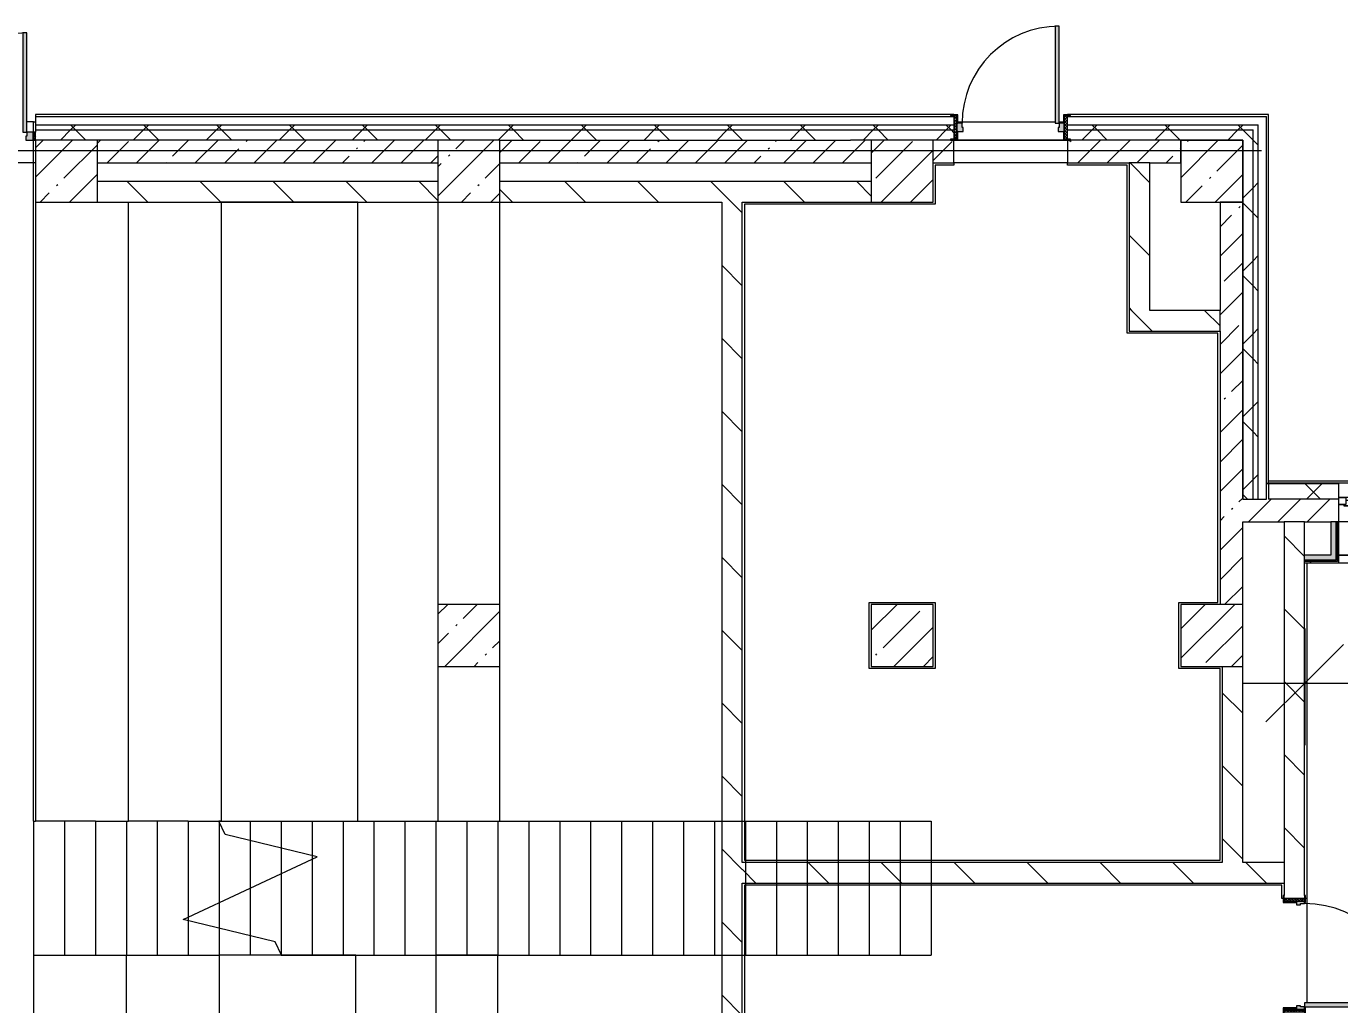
# Model space of a CAD drawing. Header units: millimetres. Extents: x 35144 to 233944, y -8553 to 29000.
# Drawn here: x 128754 to 141484, y 18720 to 28205 of the extents above; entities that cross this region are included whole.
import ezdxf

# ---------------------------------------------------------------- set-up
doc = ezdxf.new("R2010")
doc.units = ezdxf.units.MM
for name, color, linetype, lineweight in [('A-ANNO-DIMS', 7, 'Continuous', 9), ('A-ANNO-DIMS-500', 7, 'Continuous', 9), ('A-GLAZ-2', 7, 'Continuous', 5), ('A-WALL', 7, 'Continuous', 9), ('A-WALL-11', 7, 'Continuous', 5), ('I-WALL-32', 7, 'Continuous', 5), ('S-COLS-1', 7, 'Continuous', 5), ('S-STRS-2', 7, 'Continuous', 5), ('S-STRS-MBND-1', 7, 'Continuous', 5), ('Оси', 7, 'Continuous', 9)]:
    doc.layers.add(name, color=color, linetype=linetype, lineweight=lineweight)
for name, color, linetype, lineweight, true_color in [('A-DOOR-3', 7, 'Continuous', 5, 0xaaaaaa), ('A-DOOR-4', 7, 'Continuous', 5, 0xe2e2e2), ('A-DOOR-FRAM-2', 7, 'Continuous', 5, 0xe2e2e2), ('A-DOOR-FRAM-3', 7, 'Continuous', 5, 0xaaaaaa), ('A-FLOR-1', 7, 'Continuous', 5, 0xaaaaaa), ('I-WALL-29', 7, 'Continuous', 9, 0xe7e7e7), ('I-WALL-30', 7, 'Continuous', 5, 0xe7e7e7)]:
    doc.layers.add(name, color=color, linetype=linetype, lineweight=lineweight, true_color=true_color)
doc.styles.add('ISOCPEUR_4', font='isocpeur.ttf', dxfattribs={"width": 0.9, "height": 1000})
doc.dimstyles.new('ISO-2_0_0_9К_Средний_округл2_2', dxfattribs={"dimscale": 304.8, "dimtxt": 995.981176, "dimasz": 2.46063, "dimexe": 1.968504, "dimexo": 0, "dimgap": 0, "dimtad": 1, "dimdec": 0, "dimrnd": 10, "dimzin": 0, "dimdsep": 46, "dimtxsty": 'ISOCPEUR_4', "dimblk1": 'OBLIQUE', "dimblk2": 'OBLIQUE', "dimsah": 1, "dimcen": 0.09, "dimdle": 1.968504, "dimazin": 0, "dimtfac": 1, "dimtdec": 4, "dimtix": 1, "dimtmove": 0, "dimatfit": 3, "dimfxl": 1, "dimtvp": 1, "dimtolj": 1, "dimtzin": 0, "dimarcsym": 2})
pattern_1 = [(45, (106933.74, 0), (-285.123, 285.123), []), (45, (107218.87, 0), (-285.123, 285.123), [504.031, -100.806, 16.764, -84.042])]
pattern_2 = [(135, (106933.74, 0), (-353.5534, -353.5534), [])]
pattern_3 = [(45, (106933.74, 0), (-353.5534, 353.5534), []), (135, (106933.74, 0), (-353.5534, -353.5534), [])]
pattern_4 = [(45, (106933.74, 0), (-530.33, 530.33), []), (135, (106933.74, 0), (-530.33, -530.33), [])]

# ---------------------------------------------------------------- blocks, each defined once
blk = doc.blocks.new('BSC_Колонна _Прямоугольная - 600х600-V102-1_5_2_птичка')
at = {"layer": 'S-COLS-1'}
h = blk.add_hatch(dxfattribs=at)
h.set_pattern_fill('FP_103', color=256, style=0, pattern_type=2)
h.set_pattern_definition([(45, (-26110, -26800), (-285.123, 285.123), []), (45, (-25824.88, -26800), (-285.123, 285.123), [504.031, -100.806, 16.764, -84.042])])
h.paths.add_polyline_path([(300, -300), (300, 300), (-300, 300), (-300, -300), (-208, -300)])
for p, q in [((300, 300), (-300, 300)), ((-300, 300), (-300, -300)), ((300, -300), (300, 300)), ((-300, -300), (300, -300))]:
    blk.add_line(p, q, dxfattribs=at)
blk = doc.blocks.new('BSC_Колонна _Прямоугольная - 600х600-V127-1_5_2_птичка')
at = {"layer": 'S-COLS-1'}
h = blk.add_hatch(dxfattribs=at)
h.set_pattern_fill('FP_124', color=256, style=0, pattern_type=2)
h.set_pattern_definition([(45, (-30310, -26800), (-285.123, 285.123), []), (45, (-30024.88, -26800), (-285.123, 285.123), [504.031, -100.806, 16.764, -84.042])])
h.paths.add_polyline_path([(-300, -300), (300, -300), (300, 300), (-300, 300), (-300, 80)])
for p, q in [((300, 300), (-300, 300)), ((-300, 300), (-300, -300)), ((300, -300), (300, 300)), ((-300, -300), (300, -300))]:
    blk.add_line(p, q, dxfattribs=at)
blk = doc.blocks.new('BSC_Колонна _Прямоугольная - 600х600-V147-1_5_2_птичка')
at = {"layer": 'S-COLS-1'}
h = blk.add_hatch(dxfattribs=at)
h.set_pattern_fill('FP_138', color=256, style=0, pattern_type=2)
h.set_pattern_definition([(45, (-22210, -26800), (-285.123, 285.123), []), (45, (-21924.88, -26800), (-285.123, 285.123), [504.031, -100.806, 16.764, -84.042])])
h.paths.add_polyline_path([(-300, -300), (300, -300), (300, 300), (-300, 300), (-300, -100)])
for p, q in [((300, 300), (-300, 300)), ((-300, 300), (-300, -300)), ((300, -300), (300, 300)), ((-300, -300), (300, -300))]:
    blk.add_line(p, q, dxfattribs=at)
blk = doc.blocks.new('120_Окно_СКБ_2Ст - 120_Окно_СКБ_2Ст 3100х2500 _мал_створка слева_-V152-1_5_2_птичка')
at = {"layer": 'A-GLAZ-2'}
for p, q in [((-1550, -127), (-1550, -57)), ((-1550, -57), (-1480, -57)), ((1550, -57), (-1550, -57)), ((-1480, -127), (-1550, -127)), ((-1550, -127), (-1500, -127)), ((-1480, -127), (-1500, -127)), ((-1500, -127), (-1500, -137)), ((-1480, -57), (-1480, -127)), ((650, -87), (-1480, -87)), ((-1480, -87), (-1480, -127)), ((-1430, -137), (-1430, -87)), ((-1430, -107), (600, -107)), ((600, -117), (-1430, -117)), ((600, -137), (600, -87)), ((650, -127), (650, -57)), ((650, -57), (720, -57)), ((650, -127), (650, -87)), ((720, -127), (650, -127)), ((670, -127), (650, -127)), ((670, -127), (700, -127)), ((670, -137), (670, -127)), ((720, -127), (700, -127)), ((700, -127), (700, -137)), ((720, -57), (720, -127)), ((1480, -87), (720, -87)), ((720, -87), (720, -127)), ((770, -137), (770, -87)), ((770, -107), (1430, -107)), ((1430, -117), (770, -117)), ((1430, -137), (1430, -87)), ((1480, -127), (1480, -57)), ((1480, -57), (1550, -57)), ((1480, -127), (1480, -87)), ((1550, -127), (1480, -127)), ((1500, -127), (1480, -127)), ((1500, -127), (1550, -127)), ((1500, -137), (1500, -127)), ((1550, -57), (1550, -127)), ((-1500, -137), (670, -137)), ((670, -137), (-1500, -137)), ((700, -137), (1500, -137)), ((1500, -137), (700, -137))]:
    blk.add_line(p, q, dxfattribs=at)
blk = doc.blocks.new('110_Дверь_СКБ_1Ст_Внутренняя1 - Д-4к_п__1100x2100h_Артистические EI30-23988509-1_5_2_птичка')
at = {"layer": 'A-DOOR-3'}
h = blk.add_hatch(dxfattribs=at)
h.set_pattern_fill('FP_44', color=256, style=0, pattern_type=2)
h.set_pattern_definition([(135, (1751.41, 164.685), (-14.14214, -14.14214), []), (225, (1751.41, 164.685), (14.14214, -14.14214), [])])
h.paths.add_polyline_path([(562.5, 100), (537.5, 100), (537.5, -100), (562.5, -100), (562.5, -72.6)])
at = {"layer": 'A-DOOR-4'}
h = blk.add_hatch(color=256, dxfattribs=at)
h.paths.add_polyline_path([(537.5, 20), (537.5, 100), (512.5, 100), (512.5, 60), (502.5, 60), (502.5, 20), (522.5, 20)])
h.paths.add_polyline_path([(-477.5, 60), (-487.5, 60), (-487.5, 100), (-512.5, 100), (-512.5, 20), (-477.5, 20), (-477.5, 44)])
at = {"layer": 'A-DOOR-FRAM-2'}
for points in [[(512.5, 156.8), (512.5, 1100), (472.5, 1100), (472.5, 100), (512.5, 100), (512.5, 120)], [(-497.5, 100), (-497.5, 108), (-567.5, 108), (-567.5, 100), (-512.5, 100)], [(-497.5, -72.6), (-497.5, 20), (-512.5, 20), (-512.5, -100), (-497.5, -100)], [(592.5, 108), (522.5, 108), (522.5, 100), (592.5, 100)], [(537.5, -100), (537.5, 20), (522.5, 20), (522.5, -100)], [(-497.5, -108), (-497.5, -100), (-567.5, -100), (-567.5, -108), (-512.5, -108)], [(592.5, -100), (522.5, -100), (522.5, -108), (592.5, -108)]]:
    blk.add_hatch(color=256, dxfattribs=at).paths.add_polyline_path(points)
at = {"layer": 'A-DOOR-FRAM-3'}
h = blk.add_hatch(dxfattribs=at)
h.set_pattern_fill('FP_45', color=256, style=0, pattern_type=2)
h.set_pattern_definition([(45, (-371.384, 164.685), (-14.1421, 14.1421), []), (135, (-371.384, 164.685), (-14.1421, -14.1421), [])])
h.paths.add_polyline_path([(-512.5, -100), (-512.5, 100), (-537.5, 100), (-537.5, -100)])
at = {"layer": 'A-DOOR-3'}
for p, q in [((512.5, 1100), (472.5, 1100)), ((472.5, 1100), (472.5, 100)), ((512.5, 100), (512.5, 1100)), ((472.5, 100), (512.5, 100))]:
    blk.add_line(p, q, dxfattribs=at)
blk.add_arc((512.5, 100), 1000, 90, 180, dxfattribs=at)
at = {"layer": 'A-DOOR-FRAM-3'}
for p, q in [((-497.5, 108), (-567.5, 108)), ((-567.5, 108), (-567.5, 100)), ((-567.5, 100), (-497.5, 100)), ((-512.5, 100), (-537.5, 100)), ((-537.5, 100), (-537.5, -100)), ((-487.5, 100), (-512.5, 100)), ((-512.5, 100), (-512.5, 20)), ((-512.5, -100), (-512.5, 100)), ((-497.5, 100), (-512.5, 100)), ((-512.5, 100), (-512.5, 99)), ((-512.5, 99), (-497.5, 99)), ((-512.5, 20), (-477.5, 20)), ((-497.5, 20), (-512.5, 20)), ((-512.5, 20), (-512.5, -100)), ((-497.5, 100), (-497.5, 108)), ((-497.5, 99), (-497.5, 100)), ((-497.5, -100), (-497.5, 20)), ((-487.5, 60), (-487.5, 100)), ((-477.5, 60), (-487.5, 60)), ((-477.5, 20), (-477.5, 60)), ((512.5, 60), (502.5, 60)), ((502.5, 60), (502.5, 20)), ((502.5, 20), (537.5, 20)), ((512.5, 100), (512.5, 60)), ((537.5, 100), (512.5, 100)), ((592.5, 108), (522.5, 108)), ((522.5, 108), (522.5, 100)), ((537.5, 100), (522.5, 100)), ((522.5, 100), (522.5, 99)), ((522.5, 100), (592.5, 100)), ((522.5, 99), (537.5, 99)), ((537.5, 20), (522.5, 20)), ((522.5, 20), (522.5, -100)), ((537.5, 20), (537.5, 100)), ((562.5, 100), (537.5, 100)), ((537.5, 100), (537.5, -100)), ((537.5, 99), (537.5, 100)), ((537.5, -100), (537.5, 20)), ((562.5, -100), (562.5, 100)), ((592.5, 100), (592.5, 108)), ((-497.5, -100), (-567.5, -100)), ((-567.5, -100), (-567.5, -108)), ((-567.5, -108), (-497.5, -108)), ((-537.5, -100), (-512.5, -100)), ((-512.5, -100), (-497.5, -100)), ((-497.5, -108), (-497.5, -100)), ((522.5, -100), (537.5, -100)), ((592.5, -100), (522.5, -100)), ((522.5, -100), (522.5, -108)), ((522.5, -108), (592.5, -108)), ((537.5, -100), (562.5, -100)), ((592.5, -108), (592.5, -100))]:
    blk.add_line(p, q, dxfattribs=at)
blk = doc.blocks.new('Перекрытия 3 - Перекрытия 4-20977624-1_5_2_птичка')
at = {"layer": 'S-STRS-2'}
for p, q in [((21910, 26500), (21910, 20500)), ((22810, 20500), (22810, 26500)), ((25034, 26500), (23710, 26500)), ((23710, 26500), (23710, 20500)), ((25034, 20500), (25034, 26500)), ((25810, 26500), (25810, 22600)), ((26410, 22600), (26410, 26500)), ((25810, 22000), (25810, 20500)), ((26410, 20500), (26410, 22000)), ((22490, 20500), (21910, 20500)), ((23390, 20500), (22810, 20500)), ((23710, 20500), (23687, 20500)), ((23710, 20500), (25034, 20500)), ((25810, 20500), (26410, 20500))]:
    blk.add_line(p, q, dxfattribs=at)
blk = doc.blocks.new('110_Дверь_СКБ_1Ст_Наружная - ДН-2д_л__ Дверь из подвала ЛК _900 мм в свету_ 3300 фрамуга метал-22954314-1_5_2_птичка')
at = {"layer": 'A-DOOR-3'}
h = blk.add_hatch(dxfattribs=at)
h.set_pattern_fill('FP_149', color=256, style=0, pattern_type=2)
h.set_pattern_definition([(135, (1756.41, 179.685), (-14.14214, -14.14214), []), (225, (1756.41, 179.685), (14.14214, -14.14214), [])])
h.paths.add_polyline_path([(570, -125), (570, 105), (540, 105), (540, -125)])
at = {"layer": 'A-DOOR-4'}
h = blk.add_hatch(color=256, dxfattribs=at)
h.paths.add_polyline_path([(-492, 30), (-492, 113), (-562, 113), (-562, 105), (-500, 105), (-500, 30)])
h.paths.add_polyline_path([(540, 30), (540, 105), (601, 105), (601, 113), (532, 113), (532, 30)])
h = blk.add_hatch(color=256, dxfattribs=at)
h.paths.add_polyline_path([(540, -50), (540, 30), (489, 30), (489, -10), (480, -10), (480, -50), (489, -50)])
h.paths.add_polyline_path([(-450, -50), (-440, -50), (-440, -10), (-450, -10), (-450, 30), (-500, 30), (-500, -50)])
h = blk.add_hatch(color=256, dxfattribs=at)
h.paths.add_polyline_path([(-562, -133), (-492, -133), (-492, -50), (-500, -50), (-500, -125), (-562, -125)])
h.paths.add_polyline_path([(601, -133), (601, -125), (540, -125), (540, -50), (532, -50), (532, -133), (570, -133)])
at = {"layer": 'A-DOOR-FRAM-2'}
blk.add_hatch(color=256, dxfattribs=at).paths.add_polyline_path([(450, 30), (489, 30), (489, 970), (450, 970), (450, 45)])
at = {"layer": 'A-DOOR-FRAM-3'}
h = blk.add_hatch(dxfattribs=at)
h.set_pattern_fill('FP_150', color=256, style=0, pattern_type=2)
h.set_pattern_definition([(45, (-366.384, 179.685), (-14.1421, 14.1421), []), (135, (-366.384, 179.685), (-14.1421, -14.1421), [])])
h.paths.add_polyline_path([(-530, -125), (-500, -120), (-500, 105), (-530, 105), (-530, -119)])
at = {"layer": 'A-DOOR-3'}
for p, q in [((489, 970), (450, 970)), ((450, 970), (450, 30)), ((489, 30), (489, 970)), ((-492, 113), (-562, 113)), ((-562, 113), (-562, 105)), ((-562, 105), (-500, 105)), ((-500, 105), (-500, 30)), ((-500, 30), (-492, 30)), ((-492, 30), (-492, 113)), ((450, 30), (489, 30)), ((601, 113), (532, 113)), ((532, 113), (532, 30)), ((532, 30), (540, 30)), ((540, 30), (540, 105)), ((540, 105), (601, 105)), ((601, 105), (601, 113)), ((-562, -125), (-562, -133)), ((-500, -125), (-562, -125)), ((-492, -50), (-500, -50)), ((-500, -50), (-500, -125)), ((-492, -133), (-492, -50)), ((540, -50), (532, -50)), ((532, -50), (532, -133)), ((540, -125), (540, -50)), ((601, -125), (540, -125)), ((601, -133), (601, -125)), ((-562, -133), (-492, -133)), ((532, -133), (601, -133))]:
    blk.add_line(p, q, dxfattribs=at)
blk.add_arc((489, 30), 940, 90, 180, dxfattribs=at)
at = {"layer": 'A-DOOR-FRAM-3'}
for p, q in [((-500, 105), (-530, 105)), ((-530, 105), (-530, -125)), ((-500, -125), (-500, 105)), ((-450, 30), (-500, 30)), ((-500, 30), (-500, -50)), ((-450, -10), (-450, 30)), ((489, 30), (489, -10)), ((540, 30), (489, 30)), ((570, 105), (540, 105)), ((540, 105), (540, -125)), ((540, -50), (540, 30)), ((570, -125), (570, 105)), ((-530, -125), (-500, -125)), ((-500, -50), (-440, -50)), ((-440, -10), (-450, -10)), ((-440, -50), (-440, -10)), ((489, -10), (480, -10)), ((480, -10), (480, -50)), ((480, -50), (540, -50)), ((540, -125), (570, -125))]:
    blk.add_line(p, q, dxfattribs=at)
blk = doc.blocks.new('BSC_Колонна _Прямоугольная - 600х600-V161-1_5_2_птичка')
at = {"layer": 'S-COLS-1'}
h = blk.add_hatch(dxfattribs=at)
h.set_pattern_fill('FP_151', color=256, style=0, pattern_type=2)
h.set_pattern_definition([(45, (-33310, -22300), (-285.123, 285.123), []), (45, (-33024.88, -22300), (-285.123, 285.123), [504.031, -100.806, 16.764, -84.042])])
h.paths.add_polyline_path([(300, -300), (300, 300), (-300, 300), (-300, -300), (100, -300)])
for p, q in [((300, 300), (-300, 300)), ((-300, 300), (-300, -300)), ((300, -300), (300, 300)), ((-300, -300), (300, -300))]:
    blk.add_line(p, q, dxfattribs=at)
blk = doc.blocks.new('BSC_Колонна _Прямоугольная - 600х600-24272014-1_5_2_птичка')
at = {"layer": 'S-COLS-1'}
h = blk.add_hatch(dxfattribs=at)
h.set_pattern_fill('FP_158', color=256, style=0, pattern_type=2)
h.set_pattern_definition([(45, (-26110, -22300), (-285.123, 285.123), []), (45, (-25824.88, -22300), (-285.123, 285.123), [504.031, -100.806, 16.764, -84.042])])
h.paths.add_polyline_path([(-150, -300), (300, -300), (300, 300), (-300, 300), (-300, -300)])
for p, q in [((300, 300), (-300, 300)), ((-300, 300), (-300, -300)), ((300, -300), (300, 300)), ((-300, -300), (300, -300))]:
    blk.add_line(p, q, dxfattribs=at)
blk = doc.blocks.new('BSC_Колонна _Прямоугольная - 600х600-V195-1_5_2_птичка')
at = {"layer": 'S-COLS-1'}
h = blk.add_hatch(dxfattribs=at)
h.set_pattern_fill('FP_181', color=256, style=0, pattern_type=2)
h.set_pattern_definition([(45, (-30310, -22300), (-285.123, 285.123), []), (45, (-30024.88, -22300), (-285.123, 285.123), [504.031, -100.806, 16.764, -84.042])])
h.paths.add_polyline_path([(-300, -300), (300, -300), (300, 300), (-300, 300), (-300, -289)])
for p, q in [((300, 300), (-300, 300)), ((-300, 300), (-300, -300)), ((300, -300), (300, 300)), ((-300, -300), (300, -300))]:
    blk.add_line(p, q, dxfattribs=at)
blk = doc.blocks.new('110_Дверь_СКБ_2Ст_Наружная - ДН-1_л_ Двухстворчатая 1450 х3300 _h_ в свету с верхним остеклением-23567691-1_5_2_птичка')
at = {"layer": 'A-DOOR-3'}
h = blk.add_hatch(dxfattribs=at)
h.set_pattern_fill('FP_184', color=256, style=0, pattern_type=2)
h.set_pattern_definition([(135, (1501.41, 189.685), (-14.14214, -14.14214), []), (225, (1501.41, 189.685), (14.14214, -14.14214), [])])
h.paths.add_polyline_path([(845, -125), (870, -125), (870, -45), (845, -45), (845, -85)])
at = {"layer": 'A-DOOR-4'}
for points in [[(785, -45), (785, 915), (745, 915), (745, -45)], [(-705, -45), (-705, 525), (-745, 525), (-745, -45)]]:
    blk.add_hatch(color=256, dxfattribs=at).paths.add_polyline_path(points)
h = blk.add_hatch(color=256, dxfattribs=at)
h.paths.add_polyline_path([(785, -125), (845, -125), (845, -45), (785, -45), (785, -85), (775, -85), (775, -125)])
h.paths.add_polyline_path([(-805, -125), (-735, -125), (-735, -85), (-745, -85), (-745, -45), (-805, -45), (-805, -51)])
at = {"layer": 'A-DOOR-FRAM-3'}
h = blk.add_hatch(dxfattribs=at)
h.set_pattern_fill('FP_185', color=256, style=0, pattern_type=2)
h.set_pattern_definition([(45, (-621.384, 189.685), (-14.1421, 14.1421), []), (135, (-621.384, 189.685), (-14.1421, -14.1421), [])])
h.paths.add_polyline_path([(-805, -125), (-811, -45), (-830, -51), (-830, -125), (-811, -125)])
at = {"layer": 'A-DOOR-3'}
for p, q in [((785, 915), (745, 915)), ((745, 915), (745, -45)), ((785, -45), (785, 915)), ((-745, 525), (-745, -45)), ((-705, 525), (-745, 525)), ((-705, -45), (-705, 525)), ((-745, -45), (-705, -45)), ((745, -45), (785, -45))]:
    blk.add_line(p, q, dxfattribs=at)
for centre, radius, start, end in [((785, -45), 960, 90, 180), ((-745, -45), 570, 0, 90)]:
    blk.add_arc(centre, radius, start, end, dxfattribs=at)
at = {"layer": 'A-DOOR-FRAM-3'}
for p, q in [((-805, -45), (-830, -45)), ((-830, -45), (-830, -125)), ((-830, -125), (-805, -125)), ((-745, -45), (-805, -45)), ((-805, -45), (-805, -125)), ((-805, -125), (-805, -45)), ((-805, -125), (-735, -125)), ((-745, -85), (-745, -45)), ((-735, -85), (-745, -85)), ((-735, -125), (-735, -85)), ((785, -85), (775, -85)), ((775, -85), (775, -125)), ((775, -125), (845, -125)), ((785, -45), (785, -85)), ((845, -45), (785, -45)), ((845, -125), (845, -45)), ((870, -45), (845, -45)), ((845, -45), (845, -125)), ((845, -125), (870, -125)), ((870, -125), (870, -45))]:
    blk.add_line(p, q, dxfattribs=at)
blk = doc.blocks.new('Перекрытия 2 - Перекрытия 4-32990152-1_5_2_птичка')
at = {"layer": 'S-STRS-2'}
for p, q in [((21910, 19180), (22510, 19180)), ((21910, 19180), (21910, 15200)), ((22810, 19180), (23410, 19180)), ((22810, 15200), (22810, 19180)), ((25034, 19180), (23710, 19180)), ((23710, 19180), (23710, 15200)), ((25034, 15200), (25034, 19180)), ((26410, 19180), (25810, 19180)), ((25810, 19180), (25810, 15200)), ((26410, 18430), (26410, 19180)), ((26410, 15200), (26410, 17830)), ((22810, 15200), (21910, 15200)), ((23710, 15200), (22810, 15200)), ((23710, 15200), (25034, 15200)), ((25810, 15200), (26410, 15200))]:
    blk.add_line(p, q, dxfattribs=at)
blk = doc.blocks.new('Зашивка приборов отопления11 - Зашивка приборов отопления-33278624-1_5_2_птичка')
at = {"layer": 'A-WALL-11'}
for p, q in [((37640, 23400), (34540, 23400)), ((34540, 23079), (37640, 23079)), ((37640, 23079), (34540, 23079)), ((34540, 23004), (37640, 23004))]:
    blk.add_line(p, q, dxfattribs=at)
blk = doc.blocks.new('BSC_Колонна _Прямоугольная - 600х600-V228-1_5_2_птичка')
at = {"layer": 'S-COLS-1'}
for p, q in [((300, 300), (-300, 300)), ((-300, 300), (-300, -300)), ((300, -300), (300, 300)), ((-300, -300), (300, -300))]:
    blk.add_line(p, q, dxfattribs=at)
blk = doc.blocks.new('DIMBLOCK41-1_5_2_птичка')
at = {"layer": 'A-ANNO-DIMS-500'}
for p, q in [((141144, 22367), (141144, 21236)), ((141144, 21836), (141144, 22367)), ((145204, 22367), (145204, 21236)), ((145204, 21836), (145204, 22367)), ((140544, 21836), (145804, 21836))]:
    blk.add_line(p, q, dxfattribs=at)
at = {"layer": 'A-ANNO-DIMS-500', "lineweight": 20}
for p, q in [((141144, 21836), (141519, 22211)), ((145204, 21836), (145579, 22211)), ((141144, 21836), (140769, 21461)), ((145204, 21836), (144829, 21461))]:
    blk.add_line(p, q, dxfattribs=at)
at = {"layer": 'A-ANNO-DIMS-500', "color": 0, "insert": (141862, 23143), "char_height": 1000, "width": 3148.83, "attachment_point": 1, "line_spacing_factor": 1.149209, "style": 'ISOCPEUR_4'}
blk.add_mtext('4060', dxfattribs=at)
blk = doc.blocks.new('_Oblique')
at = {"color": 0, "linetype": 'ByBlock', "lineweight": -2}
blk.add_line((-0.5, -0.5), (0.5, 0.5), dxfattribs=at)

msp = doc.modelspace()

# ---------------------------------------------------------------- hatches: boundary and pattern name
at = {"layer": 'A-WALL-11'}
h = msp.add_hatch(dxfattribs=at)
h.set_pattern_fill('FP_98', color=256, style=0, pattern_type=2)
h.set_pattern_definition(pattern_3)
h.paths.add_polyline_path([(140693.7, 27200), (140693.7, 27250), (138843.7, 27250), (138843.7, 27200), (140654.2, 27200)])
h.paths.add_polyline_path([(127143.7, 27200), (127143.7, 27250), (126544, 27250), (126544, 27200)])
h.paths.add_polyline_path([(128843.7, 27200), (137743.7, 27200), (137743.7, 27250), (128843.7, 27250), (128843.7, 27210)])
h.paths.add_polyline_path([(124744, 27200), (125644, 27200), (125644, 27250), (124744, 27250), (124744, 27210)])
h.paths.add_polyline_path([(122044, 27200), (122044, 27250), (120663.7, 27250), (120663.7, 27200), (121243.7, 27200)])
h.paths.add_polyline_path([(123844, 27200), (123844, 27250), (122944, 27250), (122944, 27200), (123532.6, 27200)])
h = msp.add_hatch(dxfattribs=at)
h.set_pattern_fill('FP_98', color=256, style=0, pattern_type=2)
h.set_pattern_definition(pattern_3)
h.paths.add_polyline_path([(132743.7, 27100), (137711.7, 27102), (137711.7, 27110), (137743.7, 27115.5), (137743.7, 27200), (128843.7, 27200), (128843.7, 27100), (130046.8, 27100)])
h.paths.add_polyline_path([(121693.7, 27100), (122044, 27100), (122044, 27200), (120663.7, 27200), (120663.7, 27100), (121243.7, 27100)])
h.paths.add_polyline_path([(123844, 27100), (123844, 27200), (122944, 27197.6), (122944, 27100)])
h.paths.add_polyline_path([(139943.7, 27100), (140643.7, 27100), (140643.7, 27200), (138843.7, 27200), (138843.7, 27110), (138875.7, 27109.2), (138875.7, 27102), (139443.2, 27100)])
h.paths.add_polyline_path([(124744, 27100), (125644, 27100), (125644, 27200), (124744, 27200), (124744, 27166.5)])
h.paths.add_polyline_path([(127143.7, 27100), (127143.7, 27200), (126544, 27200), (126544, 27100)])
h = msp.add_hatch(dxfattribs=at)
h.set_pattern_fill('FP_98', color=256, style=0, pattern_type=2)
h.set_pattern_definition(pattern_3)
h.paths.add_polyline_path([(140693.7, 23620), (140693.7, 27200), (140643.7, 27199.5), (140643.7, 23620)])
h = msp.add_hatch(dxfattribs=at)
h.set_pattern_fill('FP_98', color=256, style=0, pattern_type=2)
h.set_pattern_definition(pattern_3)
h.paths.add_polyline_path([(140643.7, 23620), (140643.7, 27100), (140543.7, 27100), (140544, 23620)])
h = msp.add_hatch(dxfattribs=at)
h.set_pattern_fill('FP_98', color=256, style=0, pattern_type=2)
h.set_pattern_definition(pattern_3)
h.paths.add_polyline_path([(140793.7, 23620), (141473.7, 23620), (141473.7, 23769.7), (140793.7, 23769.7), (140793.7, 23628.5)])
h.paths.add_polyline_path([(145203.7, 23620), (145324.7, 23623.5), (145324.7, 23769.7), (144573.7, 23769.7), (144573.7, 23620), (144918.4, 23620)])
at = {"layer": 'I-WALL-29'}
msp.add_hatch(color=256, dxfattribs=at).paths.add_polyline_path([(141448.7, 23029), (141448.7, 23079), (141143.7, 23079), (141143.7, 23029), (141398.7, 23029)])
at = {"layer": 'I-WALL-30'}
msp.add_hatch(color=256, dxfattribs=at).paths.add_polyline_path([(141398.7, 23079), (141448.7, 23079), (141448.7, 23400), (141398.7, 23400)])
at = {"layer": 'I-WALL-32'}
h = msp.add_hatch(dxfattribs=at)
h.set_pattern_fill('FP_91', color=256, style=0, pattern_type=2)
h.set_pattern_definition(pattern_1)
h.paths.add_polyline_path([(130643.7, 26880), (132743.7, 26880), (132743.7, 27100), (129443.7, 27100), (129443.7, 26880), (130046.8, 26880)])
h = msp.add_hatch(dxfattribs=at)
h.set_pattern_fill('FP_91', color=256, style=0, pattern_type=2)
h.set_pattern_definition(pattern_1)
h.paths.add_polyline_path([(135693.7, 26880), (136743.7, 26880), (136743.7, 27100), (133343.7, 27100), (133343.7, 26880), (135493.7, 26880)])
h = msp.add_hatch(dxfattribs=at)
h.set_pattern_fill('FP_91', color=256, style=0, pattern_type=2)
h.set_pattern_definition(pattern_1)
h.paths.add_polyline_path([(137563.7, 26880), (137743.7, 26880), (137743.7, 27100), (137543.7, 27095.1), (137543.7, 26880)])
h.paths.add_polyline_path([(136943.7, 26880), (136943.7, 27100), (136743.7, 27100), (136743.7, 26880), (136923.7, 26880)])
h.paths.add_polyline_path([(139943.7, 26880), (139943.7, 27100), (138843.7, 27100), (138843.7, 26880), (139643.2, 26880)])
h = msp.add_hatch(dxfattribs=at)
h.set_pattern_fill('FP_97', color=256, style=0, pattern_type=2)
h.set_pattern_definition(pattern_2)
h.paths.add_polyline_path([(139643.2, 25450), (139643.2, 26880), (139443.2, 26880), (139443.2, 25450)])
h = msp.add_hatch(dxfattribs=at)
h.set_pattern_fill('FP_97', color=256, style=0, pattern_type=2)
h.set_pattern_definition(pattern_2)
h.paths.add_polyline_path([(129743.7, 26500), (132743.7, 26500), (132743.7, 26700), (129443.7, 26700), (129443.7, 26500)])
h = msp.add_hatch(dxfattribs=at)
h.set_pattern_fill('FP_97', color=256, style=0, pattern_type=2)
h.set_pattern_definition(pattern_2)
h.paths.add_polyline_path([(136943.7, 26500), (136943.7, 26700), (133343.7, 26700), (133343.7, 26500), (136923.7, 26500)])
h = msp.add_hatch(dxfattribs=at)
h.set_pattern_fill('FP_97', color=256, style=0, pattern_type=2)
h.set_pattern_definition(pattern_2)
h.paths.add_polyline_path([(135623.7, 15200), (135693.7, 15200), (135693.7, 26500), (135493.7, 26500), (135493.7, 15200)])
h = msp.add_hatch(dxfattribs=at)
h.set_pattern_fill('FP_91', color=256, style=0, pattern_type=2)
h.set_pattern_definition(pattern_1)
h.paths.add_polyline_path([(140323.7, 22600), (140543.7, 22600), (140543.7, 26500), (140323.7, 26500), (140323.7, 23013.1)])
h = msp.add_hatch(dxfattribs=at)
h.set_pattern_fill('FP_97', color=256, style=0, pattern_type=2)
h.set_pattern_definition(pattern_2)
h.paths.add_polyline_path([(140323.7, 25250), (140323.7, 25450), (139443.2, 25450), (139443.2, 25250), (140303.7, 25250)])
h = msp.add_hatch(dxfattribs=at)
h.set_pattern_fill('FP_91', color=256, style=0, pattern_type=2)
h.set_pattern_definition(pattern_1)
h.paths.add_polyline_path([(141448.7, 23400), (141473.7, 23400), (141473.7, 23620), (140543.7, 23619.7), (140543.7, 23400), (141398.7, 23400)])
h.paths.add_polyline_path([(145203.7, 23400), (145324.7, 23400), (145324.7, 23520.8)])
h.paths.add_polyline_path([(145203.7, 23400), (145324.7, 23521), (145324.7, 23620), (144573.7, 23619.7), (144573.7, 23400), (144918.4, 23400)])
h = msp.add_hatch(dxfattribs=at)
h.set_pattern_fill('FP_97', color=256, style=0, pattern_type=2)
h.set_pattern_definition(pattern_2)
h.paths.add_polyline_path([(141063.7, 17850), (141143.7, 17850), (141143.7, 18650), (140943.7, 18650), (140943.7, 17850)])
h.paths.add_polyline_path([(141143.7, 19750), (141143.7, 23400), (140943.7, 23400), (140943.7, 19750)])
h = msp.add_hatch(dxfattribs=at)
h.set_pattern_fill('FP_188', color=256, style=0, pattern_type=2)
h.set_pattern_definition(pattern_4)
h.paths.add_polyline_path([(141448.7, 23016.5), (141461.2, 23016.5), (141461.2, 23029), (141143.7, 23029), (141143.7, 23016.5), (141398.7, 23016.5)])
h = msp.add_hatch(dxfattribs=at)
h.set_pattern_fill('FP_188', color=256, style=0, pattern_type=2)
h.set_pattern_definition(pattern_4)
h.paths.add_polyline_path([(141448.7, 23004), (141473.7, 23004), (141473.7, 23016.5), (141143.7, 23016.5), (141143.7, 23004), (141398.7, 23004)])
h = msp.add_hatch(dxfattribs=at)
h.set_pattern_fill('FP_97', color=256, style=0, pattern_type=2)
h.set_pattern_definition(pattern_2)
h.paths.add_polyline_path([(140543.7, 20100), (140543.7, 22000), (140343.7, 22000), (140343.7, 20100)])
h = msp.add_hatch(dxfattribs=at)
h.set_pattern_fill('FP_97', color=256, style=0, pattern_type=2)
h.set_pattern_definition(pattern_2)
h.paths.add_polyline_path([(140323.7, 19900), (140943.7, 19900), (140943.7, 20100), (135693.7, 20100), (135696.6, 19900), (139341.6, 19900)])
at = {"layer": 'S-COLS-1'}
h = msp.add_hatch(dxfattribs=at)
h.set_pattern_fill('FP_91', color=256, style=0, pattern_type=2)
h.set_pattern_definition(pattern_1)
h.paths.add_polyline_path([(139943.7, 26500), (140543.7, 26500), (140543.7, 27100), (139943.7, 27100), (139943.7, 26677.6)])

# ---------------------------------------------------------------- linework, layer by layer
at = {"layer": 'A-FLOR-1'}
for p, q in [((128823.7, 27280), (128758.7, 27280)), ((128823.7, 27180), (128823.7, 27280)), ((128823.7, 20500), (128823.7, 27100)), ((137743.7, 26880), (137743.7, 26860)), ((138843.7, 26860), (138843.7, 26880)), ((137743.7, 26860), (137563.7, 26860)), ((137563.7, 26860), (137563.7, 26480)), ((139423.2, 26860), (138843.7, 26860)), ((139423.2, 25230), (139423.2, 26860)), ((137563.7, 26480), (135713.7, 26480)), ((135713.7, 26480), (135713.7, 20120)), ((140303.7, 25230), (139423.2, 25230)), ((140303.7, 22620), (140303.7, 25230)), ((141163.7, 23004), (141163.7, 18740)), ((136923.7, 21980), (136923.7, 22620)), ((136923.7, 22620), (137563.7, 22620)), ((137563.7, 22620), (137563.7, 21980)), ((139923.7, 21980), (139923.7, 22620)), ((139923.7, 22620), (140303.7, 22620)), ((137563.7, 21980), (136923.7, 21980)), ((140323.7, 21980), (139923.7, 21980)), ((140323.7, 20120), (140323.7, 21980)), ((135713.7, 20120), (140323.7, 20120)), ((140923.7, 19880), (135713.7, 19880)), ((135713.7, 19880), (135713.7, 15220)), ((140923.7, 19750), (140923.7, 19880)), ((140935.7, 19750), (140923.7, 19750)), ((141163.7, 19750), (141151.7, 19750))]:
    msp.add_line(p, q, dxfattribs=at)
at = {"layer": 'A-WALL'}
for p, q in [((128843.7, 27330), (137743.7, 27330)), ((128843.7, 27250), (137743.7, 27250)), ((138843.7, 27330), (140773.7, 27330)), ((138843.7, 27250), (140693.7, 27250)), ((140693.7, 23620), (140693.7, 27250)), ((140773.7, 23620), (140773.7, 27330)), ((128843.7, 27200), (137743.7, 27200)), ((138843.7, 27200), (140643.7, 27200)), ((140643.7, 23620), (140643.7, 27200)), ((136943.7, 27100), (136743.7, 27100)), ((137743.7, 27100), (137543.7, 27100)), ((139943.7, 27100), (138843.7, 27100)), ((139643.2, 26880), (139443.2, 26880)), ((140323.7, 25250), (140323.7, 25450)), ((141473.7, 23772.7), (140773.7, 23772.7)), ((141473.7, 23769.7), (140773.7, 23769.7)), ((140793.7, 23777.7), (140793.7, 23772.7)), ((140793.7, 23769.7), (140793.7, 23620)), ((140543.7, 23620), (140773.7, 23620)), ((141473.7, 23620), (140793.7, 23620)), ((141143.7, 23400), (140943.7, 23400)), ((141473.7, 23400), (141398.7, 23400)), ((141448.7, 23029), (141448.7, 23400)), ((141461.2, 23016.5), (141461.2, 23400)), ((141448.7, 23029), (141143.7, 23029)), ((141461.2, 23016.5), (141143.7, 23016.5))]:
    msp.add_line(p, q, dxfattribs=at)
at = {"layer": 'A-WALL-11'}
for p, q in [((128823.7, 27280), (128843.7, 27280)), ((137743.7, 27350), (128843.7, 27350)), ((128843.7, 27350), (128843.7, 27180)), ((137781.7, 27280), (138723.7, 27280)), ((138763.7, 27280), (138805.7, 27280)), ((140793.7, 27350), (138843.7, 27350)), ((140793.7, 23777.7), (140793.7, 27350)), ((132743.7, 27100), (132743.7, 27100)), ((133343.7, 27100), (136743.7, 27100)), ((138843.7, 27100), (137743.7, 27100)), ((139943.7, 27100), (140543.7, 27100)), ((140543.7, 27100), (140543.7, 23620)), ((140793.6, 23799.7), (147058.7, 23799.7)), ((140793.7, 23777.7), (145843.7, 23777.7)), ((141473.7, 23620), (141473.7, 23777.7))]:
    msp.add_line(p, q, dxfattribs=at)
at = {"layer": 'I-WALL-32'}
for p, q in [((132743.7, 27100), (129443.7, 27100)), ((137743.7, 26880), (137743.7, 27100)), ((137743.7, 27100), (138843.7, 27100)), ((138843.7, 27100), (138843.7, 26880)), ((139943.7, 26880), (139943.7, 27100)), ((128843.7, 26880), (127144.2, 26880)), ((129443.7, 26880), (132743.7, 26880)), ((133343.7, 26880), (136943.7, 26880)), ((137543.7, 26880), (137743.7, 26880)), ((138843.7, 26880), (137743.7, 26880)), ((138843.7, 26880), (139443.2, 26880)), ((139443.2, 26880), (139443.2, 25250)), ((139643.2, 26880), (139943.7, 26880)), ((139643.2, 25450), (139643.2, 26880)), ((132743.7, 26700), (129443.7, 26700)), ((136943.7, 26700), (133343.7, 26700)), ((129443.7, 26500), (132743.7, 26500)), ((133343.7, 26500), (135493.7, 26500)), ((135493.7, 26500), (135493.7, 15200)), ((135693.7, 20100), (135693.7, 26500)), ((135693.7, 26500), (136943.7, 26500)), ((140323.7, 26500), (140323.7, 25450)), ((140543.7, 26500), (140323.7, 26500)), ((140543.7, 23620), (140543.7, 26500)), ((140323.7, 25450), (139643.2, 25450)), ((139443.2, 25250), (140323.7, 25250)), ((140323.7, 25250), (140323.7, 22600)), ((141473.7, 23004), (141473.7, 23620)), ((140543.7, 22600), (140543.7, 23400)), ((140543.7, 23400), (140943.7, 23400)), ((140943.7, 23400), (140943.7, 19780)), ((141143.7, 23400), (141398.7, 23400)), ((141143.7, 19780), (141143.7, 23400)), ((141398.7, 23400), (141398.7, 23079)), ((141493.7, 23400), (141473.7, 23400)), ((141398.7, 23079), (141143.7, 23079)), ((141143.7, 23004), (141473.7, 23004)), ((140343.7, 22000), (140343.7, 20100)), ((140543.7, 20100), (140543.7, 22000)), ((140343.7, 20100), (135693.7, 20100)), ((140943.7, 20100), (140543.7, 20100)), ((135693.7, 15200), (135693.7, 19900)), ((135693.7, 19900), (140943.7, 19900))]:
    msp.add_line(p, q, dxfattribs=at)
at = {"layer": 'S-COLS-1'}
for p, q in [((140543.7, 27100), (139943.7, 27100)), ((139943.7, 27100), (139943.7, 26500)), ((140543.7, 26500), (140543.7, 27100)), ((139943.7, 26500), (140543.7, 26500))]:
    msp.add_line(p, q, dxfattribs=at)
at = {"layer": 'S-STRS-2'}
for p, q in [((128823.7, 20500), (128823.7, 19200)), ((128823.7, 20500), (128843.7, 20500)), ((128823.7, 20500), (128823.7, 19200)), ((129123.7, 20500), (129123.7, 19200)), ((129123.7, 20500), (129123.7, 19200)), ((129423.7, 20500), (129723.7, 20500)), ((129423.7, 20500), (129423.7, 19200)), ((129423.7, 20500), (129423.7, 19200)), ((129723.7, 20500), (129743.7, 20500)), ((129723.7, 20500), (129723.7, 19200)), ((129723.7, 20500), (129723.7, 19200)), ((130023.7, 20500), (130023.7, 19200)), ((130023.7, 20500), (130023.7, 19200)), ((130323.7, 20500), (130620.6, 20500)), ((130323.7, 20500), (130323.7, 19570.2)), ((130323.7, 20500), (130323.7, 19570.2)), ((130623.7, 20493.4), (130623.7, 19710.1)), ((130623.7, 20493.4), (130623.7, 19710.1)), ((130923.7, 20311.1), (130923.7, 19850)), ((130923.7, 20311.1), (130923.7, 19850)), ((131223.7, 20238.2), (131223.7, 19989.9)), ((131223.7, 20238.2), (131223.7, 19989.9)), ((131523.7, 20165.3), (131523.7, 20129.8)), ((131523.7, 20165.3), (131523.7, 20129.8)), ((130323.7, 19534.7), (130323.7, 19200)), ((130323.7, 19534.7), (130323.7, 19200)), ((130623.7, 19461.8), (130623.7, 19200)), ((130623.7, 19461.8), (130623.7, 19200)), ((130923.7, 19388.9), (130923.7, 19200)), ((130923.7, 19388.9), (130923.7, 19200)), ((129423.7, 19200), (129723.7, 19200)), ((130323.7, 19200), (130623.7, 19200)), ((131223.7, 19206.6), (131223.7, 19200)), ((131223.7, 19206.6), (131223.7, 19200)), ((131223.7, 19200), (131226.8, 19200))]:
    msp.add_line(p, q, dxfattribs=at)
at = {"layer": 'S-STRS-MBND-1'}
for p, q in [((130620.6, 20500), (130643.7, 20500)), ((130681.3, 20370), (130620.6, 20500)), ((130623.7, 20500), (130623.7, 20493.4)), ((130623.7, 20500), (130623.7, 20493.4)), ((130923.7, 20500), (130923.7, 20311.1)), ((130923.7, 20500), (130923.7, 20311.1)), ((131095.2, 20500), (137523.7, 20500)), ((131223.7, 20500), (131223.7, 20238.2)), ((131223.7, 20500), (131223.7, 20238.2)), ((131523.7, 20500), (131523.7, 20165.3)), ((131523.7, 20500), (131523.7, 20165.3)), ((131823.7, 20500), (131823.7, 19200)), ((131823.7, 20500), (131823.7, 19200)), ((132123.7, 20500), (132123.7, 19200)), ((132123.7, 20500), (132123.7, 19200)), ((132423.7, 20500), (132423.7, 19200)), ((132423.7, 20500), (132423.7, 19200)), ((132723.7, 20500), (132723.7, 19200)), ((132723.7, 20500), (132723.7, 19200)), ((133023.7, 20500), (133023.7, 19200)), ((133023.7, 20500), (133023.7, 19200)), ((133323.7, 20500), (133323.7, 19200)), ((133323.7, 20500), (133323.7, 19200)), ((133623.7, 20500), (133623.7, 19200)), ((133623.7, 20500), (133623.7, 19200)), ((133923.7, 20500), (133923.7, 19200)), ((133923.7, 20500), (133923.7, 19200)), ((134223.7, 20500), (134223.7, 19200)), ((134223.7, 20500), (134223.7, 19200)), ((134523.7, 20500), (134523.7, 19200)), ((134523.7, 20500), (134523.7, 19200)), ((134823.7, 20500), (134823.7, 19200)), ((134823.7, 20500), (134823.7, 19200)), ((135123.7, 20500), (135123.7, 19200)), ((135123.7, 20500), (135123.7, 19200)), ((135423.7, 20500), (135423.7, 19200)), ((135423.7, 20500), (135423.7, 19200)), ((135723.7, 20500), (135723.7, 19200)), ((135723.7, 20500), (135723.7, 19200)), ((136023.7, 20500), (136023.7, 19200)), ((136023.7, 20500), (136023.7, 19200)), ((136323.7, 20500), (136323.7, 19200)), ((136323.7, 20500), (136323.7, 19200)), ((136623.7, 20500), (136623.7, 19200)), ((136623.7, 20500), (136623.7, 19200)), ((136923.7, 20500), (136923.7, 19200)), ((136923.7, 20500), (136923.7, 19200)), ((137223.7, 20500), (137223.7, 19200)), ((137223.7, 20500), (137223.7, 19200)), ((137523.7, 20500), (137523.7, 19200)), ((131573.7, 20153.1), (130681.3, 20370)), ((130273.7, 19546.9), (131573.7, 20153.1)), ((131523.7, 20129.8), (131523.7, 19200)), ((131523.7, 20129.8), (131523.7, 19200)), ((131223.7, 19989.9), (131223.7, 19206.6)), ((131223.7, 19989.9), (131223.7, 19206.6)), ((130923.7, 19850), (130923.7, 19388.9)), ((130923.7, 19850), (130923.7, 19388.9)), ((130623.7, 19710.1), (130623.7, 19461.8)), ((130623.7, 19710.1), (130623.7, 19461.8)), ((131166.2, 19330), (130273.7, 19546.9)), ((130323.7, 19570.2), (130323.7, 19534.7)), ((130323.7, 19570.2), (130323.7, 19534.7)), ((131226.8, 19200), (131166.2, 19330)), ((131226.8, 19200), (137523.7, 19200))]:
    msp.add_line(p, q, dxfattribs=at)
at = {"layer": 'Оси'}
msp.add_line((128224.2, 27000), (140724.2, 27000), dxfattribs=at)

# ---------------------------------------------------------------- block references
at = {"layer": 'A-DOOR-3'}
for name, p in [('110_Дверь_СКБ_2Ст_Наружная - ДН-1_л_ Двухстворчатая 1450 х3300 _h_ в свету с верхним остеклением-23567691-1_5_2_птичка', (127974.2, 27225)), ('110_Дверь_СКБ_1Ст_Наружная - ДН-2д_л__ Дверь из подвала ЛК _900 мм в свету_ 3300 фрамуга метал-22954314-1_5_2_птичка', (138274.2, 27235))]:
    msp.add_blockref(name, p, dxfattribs=at)
at = {"layer": 'A-DOOR-3', "rotation": 269.9999999999999}
msp.add_blockref('110_Дверь_СКБ_1Ст_Внутренняя1 - Д-4к_п__1100x2100h_Артистические EI30-23988509-1_5_2_птичка', (141043.7, 19212.5), dxfattribs=at)
at = {"layer": 'A-GLAZ-2'}
msp.add_blockref('120_Окно_СКБ_2Ст - 120_Окно_СКБ_2Ст 3100х2500 _мал_створка слева_-V152-1_5_2_птичка', (143023.7, 23694.7), dxfattribs=at)
at = {"layer": 'A-WALL-11'}
msp.add_blockref('Зашивка приборов отопления11 - Зашивка приборов отопления-33278624-1_5_2_птичка', (106933.7, 0), dxfattribs=at)
at = {"layer": 'S-COLS-1'}
for name, p in [('BSC_Колонна _Прямоугольная - 600х600-V147-1_5_2_птичка', (129143.7, 26800)), ('BSC_Колонна _Прямоугольная - 600х600-V102-1_5_2_птичка', (133043.7, 26800)), ('BSC_Колонна _Прямоугольная - 600х600-V127-1_5_2_птичка', (137243.7, 26800)), ('BSC_Колонна _Прямоугольная - 600х600-24272014-1_5_2_птичка', (133043.7, 22300)), ('BSC_Колонна _Прямоугольная - 600х600-V195-1_5_2_птичка', (137243.7, 22300)), ('BSC_Колонна _Прямоугольная - 600х600-V228-1_5_2_птичка', (137243.7, 22300)), ('BSC_Колонна _Прямоугольная - 600х600-V161-1_5_2_птичка', (140243.7, 22300))]:
    msp.add_blockref(name, p, dxfattribs=at)
at = {"layer": 'S-STRS-2'}
for name, p in [('Перекрытия 3 - Перекрытия 4-20977624-1_5_2_птичка', (106933.7, 0)), ('Перекрытия 2 - Перекрытия 4-32990152-1_5_2_птичка', (106913.7, 20))]:
    msp.add_blockref(name, p, dxfattribs=at)

# ---------------------------------------------------------------- dimensions: what is measured, and where the dimension line sits
at = {"layer": 'A-ANNO-DIMS'}
dim = msp.add_linear_dim(base=(145203.7, 21836.4), p1=(141143.7, 22366.8), p2=(145203.7, 22366.8), dimstyle='ISO-2_0_0_9К_Средний_округл2_2', override={"dimpost": '<>', "dimfxl": 4060}, dxfattribs=at)
dim.commit()
dim.dimension.update_dxf_attribs({"geometry": 'DIMBLOCK41-1_5_2_птичка', "text_midpoint": (143173.7, 22336.4)})

doc.saveas('drawing.dxf')
